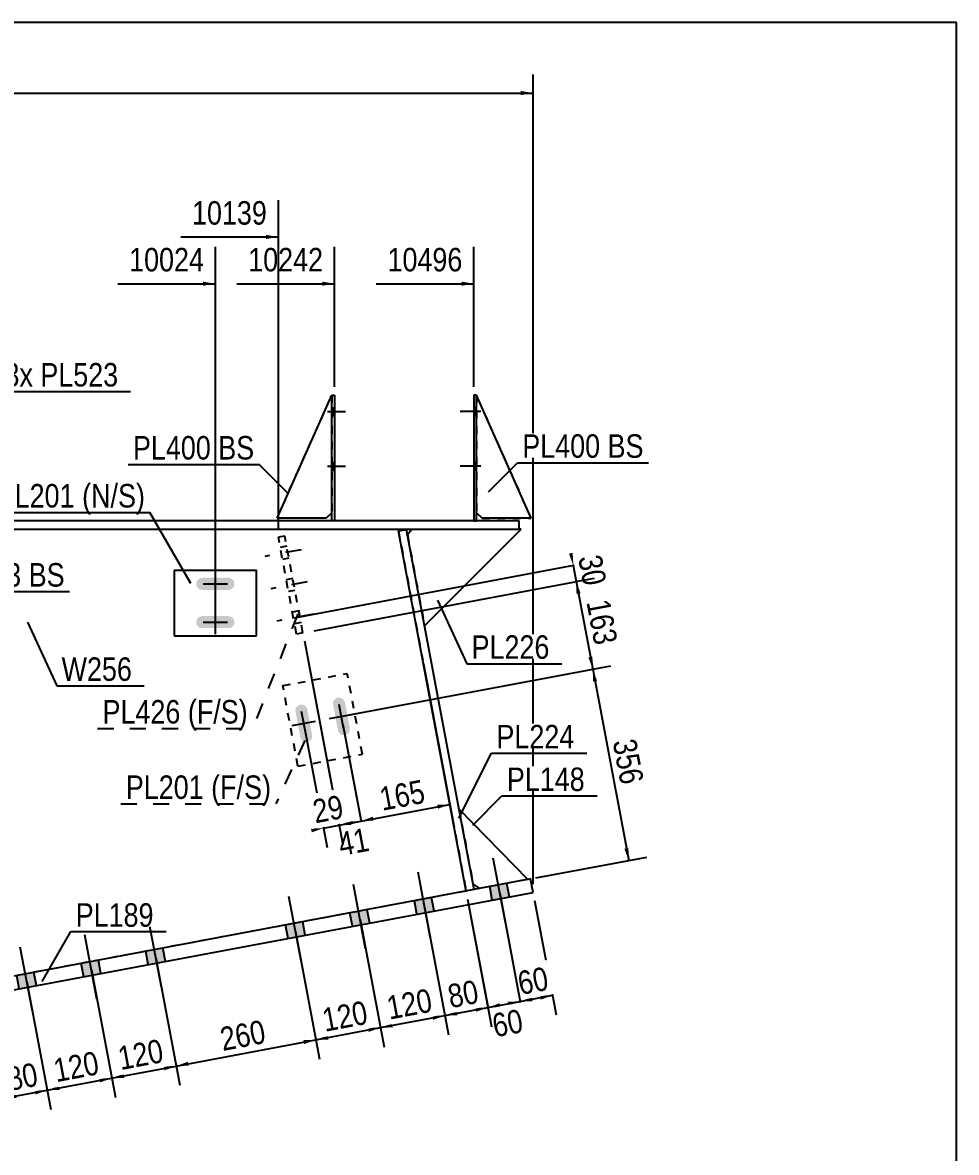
# Model space of a CAD drawing. Header units: millimetres. Extents: x -35 to 367, y -192 to 85.
# Drawn here: x 253.6 to 367.4, y -52.6 to 85.1 of the extents above; entities that cross this region are included whole.
import ezdxf

# ---------------------------------------------------------------- set-up
doc = ezdxf.new("R2010")
doc.units = ezdxf.units.MM
doc.linetypes.add('DXK_LINE_DOT1', pattern=[1.8814, 0.9407, -0.9407])
doc.linetypes.add('DXK_LINE_DOT2', pattern=[3.9198, 1.9599, -1.9599])
doc.styles.add('Arial Narrow', font='ARIALN.TTF', dxfattribs={"height": 0.2})

# ---------------------------------------------------------------- blocks, each defined once
blk = doc.blocks.new('Unknown-627304560-1201')
at = {"color": 5, "linetype": 'Continuous'}
for p, q in [((367.4, 85.08), (-32.6, 85.08)), ((367.4, -191.92), (367.4, 85.08))]:
    blk.add_line(p, q, dxfattribs=at)
blk = doc.blocks.new('Part-627304560-1848 - 1599')
at = {"color": 2, "linetype": 'Continuous'}
for p, q in [((306.76, -10.77), (315.16, -19.37)), ((308.49, -19.94), (309.26, -20.47))]:
    blk.add_line(p, q, dxfattribs=at)
at = {"color": 7, "linetype": 'DXK_LINE_DOT1'}
for p, q in [((306.76, -10.77), (308.49, -19.94)), ((315.16, -19.37), (309.26, -20.47))]:
    blk.add_line(p, q, dxfattribs=at)
blk = doc.blocks.new('Bolt-627304560-1607 - 1599')
at = {"linetype": 'Continuous'}
for points in [[(291.59, 37.2), (291.59, 38.13), (291.26, 38.13), (291.26, 37.2)], [(291.59, 37.2), (291.59, 38.13), (291.26, 38.13), (291.26, 37.2)], [(291.59, 37.2), (291.59, 38.13), (291.26, 38.13), (291.26, 37.2)], [(291.59, 30.53), (291.59, 31.47), (291.26, 31.47), (291.26, 30.53)], [(291.59, 30.53), (291.59, 31.47), (291.26, 31.47), (291.26, 30.53)], [(291.59, 30.53), (291.59, 31.47), (291.26, 31.47), (291.26, 30.53)]]:
    blk.add_hatch(color=3, dxfattribs=at).paths.add_polyline_path(points)
at = {"color": 3, "linetype": 'Continuous'}
for p, q in [((290.72, 37.67), (292.92, 37.67)), ((290.72, 37.67), (292.92, 37.67)), ((290.72, 37.67), (292.92, 37.67)), ((291.26, 38.13), (291.59, 38.13)), ((291.26, 38.13), (291.59, 38.13)), ((291.26, 38.13), (291.59, 38.13)), ((291.26, 37.2), (291.59, 37.2)), ((291.26, 37.2), (291.59, 37.2)), ((291.26, 37.2), (291.59, 37.2)), ((290.72, 31), (292.92, 31)), ((290.72, 31), (292.92, 31)), ((290.72, 31), (292.92, 31)), ((291.26, 31.47), (291.59, 31.47)), ((291.26, 31.47), (291.59, 31.47)), ((291.26, 31.47), (291.59, 31.47)), ((291.26, 30.53), (291.59, 30.53)), ((291.26, 30.53), (291.59, 30.53)), ((291.26, 30.53), (291.59, 30.53))]:
    blk.add_line(p, q, dxfattribs=at)
blk = doc.blocks.new('Bolt-627304560-1608 - 1599')
at = {"linetype": 'Continuous'}
for points in [[(308.9, 37.2), (308.9, 38.13), (308.57, 38.13), (308.57, 37.2)], [(308.9, 37.2), (308.9, 38.13), (308.57, 38.13), (308.57, 37.2)], [(308.9, 37.2), (308.9, 38.13), (308.57, 38.13), (308.57, 37.2)], [(308.9, 30.53), (308.9, 31.47), (308.57, 31.47), (308.57, 30.53)], [(308.9, 30.53), (308.9, 31.47), (308.57, 31.47), (308.57, 30.53)], [(308.9, 30.53), (308.9, 31.47), (308.57, 31.47), (308.57, 30.53)]]:
    blk.add_hatch(color=3, dxfattribs=at).paths.add_polyline_path(points)
at = {"color": 3, "linetype": 'Continuous'}
for p, q in [((309.43, 37.67), (306.9, 37.67)), ((309.43, 37.67), (306.9, 37.67)), ((309.43, 37.67), (306.9, 37.67)), ((308.9, 38.13), (308.57, 38.13)), ((308.9, 38.13), (308.57, 38.13)), ((308.9, 38.13), (308.57, 38.13)), ((308.9, 37.2), (308.57, 37.2)), ((308.9, 37.2), (308.57, 37.2)), ((308.9, 37.2), (308.57, 37.2)), ((309.43, 31), (306.9, 31)), ((309.43, 31), (306.9, 31)), ((309.43, 31), (306.9, 31)), ((308.9, 31.47), (308.57, 31.47)), ((308.9, 31.47), (308.57, 31.47)), ((308.9, 31.47), (308.57, 31.47)), ((308.9, 30.53), (308.57, 30.53)), ((308.9, 30.53), (308.57, 30.53)), ((308.9, 30.53), (308.57, 30.53))]:
    blk.add_line(p, q, dxfattribs=at)
blk = doc.blocks.new('Part-627304560-1870 - 1599')
at = {"color": 2, "linetype": 'Continuous'}
for p, q in [((315.49, -19.31), (240.79, -33.33)), ((315.8, -20.94), (315.49, -19.31)), ((241.1, -34.97), (315.8, -20.94)), ((240.79, -33.33), (241.1, -34.97))]:
    blk.add_line(p, q, dxfattribs=at)
blk = doc.blocks.new('Bolt-627304560-2343 - 1599')
at = {"linetype": 'Continuous'}
for points in [[(292.29, 2.81), (292, 2.81), (291.74, 2.71), (291.53, 2.51), (291.42, 2.24), (291.42, 1.96), (292.01, -1.19), (292.11, -1.45), (292.31, -1.66), (292.58, -1.77), (292.86, -1.77), (293.13, -1.67), (293.33, -1.47), (293.45, -1.2), (293.45, -0.92), (292.86, 2.23), (292.75, 2.49), (292.55, 2.7)], [(287.7, 1.95), (287.42, 1.95), (287.15, 1.84), (286.95, 1.64), (286.83, 1.38), (286.83, 1.1), (287.42, -2.05), (287.53, -2.32), (287.73, -2.52), (287.99, -2.63), (288.28, -2.63), (288.54, -2.53), (288.75, -2.33), (288.86, -2.07), (288.86, -1.78), (288.27, 1.37), (288.17, 1.63), (287.97, 1.84)]]:
    blk.add_hatch(color=3, dxfattribs=at).paths.add_polyline_path(points)
at = {"color": 3, "linetype": 'Continuous'}
for p, q in [((292.7, -0.92), (292.16, 1.96)), ((288.12, -1.78), (287.58, 1.1)), ((290.99, 0.25), (293.87, 0.79)), ((286.41, -0.61), (289.29, -0.07))]:
    blk.add_line(p, q, dxfattribs=at)
blk = doc.blocks.new('Part-627304560-2323 - 1599')
at = {"color": 2, "linetype": 'Continuous'}
for p, q in [((272.06, 18.33), (282.06, 18.33)), ((272.06, 18.33), (272.06, 10.33)), ((282.06, 10.33), (282.06, 18.33)), ((272.06, 10.33), (282.06, 10.33))]:
    blk.add_line(p, q, dxfattribs=at)
blk = doc.blocks.new('Part-627304560-1892 - 1599')
at = {"color": 2, "linetype": 'Continuous'}
for p, q in [((300.48, 22.68), (301.02, 23.33)), ((302.57, 11.54), (314.36, 23.33)), ((314.36, 23.33), (314.08, 23.33))]:
    blk.add_line(p, q, dxfattribs=at)
at = {"color": 7, "linetype": 'DXK_LINE_DOT1'}
for p, q in [((300.48, 22.68), (302.57, 11.54)), ((301.02, 23.33), (314.08, 23.33))]:
    blk.add_line(p, q, dxfattribs=at)
blk = doc.blocks.new('Bolt-627304560-1635 - 1599')
at = {"linetype": 'Continuous'}
for points in [[(312.61, -19.85), (310.51, -20.24), (310.82, -21.88), (312.91, -21.49)], [(312.61, -19.85), (310.51, -20.24), (310.82, -21.88), (312.91, -21.49)], [(303.43, -21.57), (301.34, -21.96), (301.64, -23.6), (303.74, -23.21)], [(303.43, -21.57), (301.34, -21.96), (301.64, -23.6), (303.74, -23.21)], [(295.57, -23.05), (293.47, -23.44), (293.78, -25.08), (295.88, -24.68)], [(295.57, -23.05), (293.47, -23.44), (293.78, -25.08), (295.88, -24.68)], [(287.71, -24.52), (285.61, -24.92), (285.92, -26.55), (288.01, -26.16)], [(287.71, -24.52), (285.61, -24.92), (285.92, -26.55), (288.01, -26.16)], [(270.67, -27.72), (268.57, -28.12), (268.88, -29.75), (270.98, -29.36)], [(270.67, -27.72), (268.57, -28.12), (268.88, -29.75), (270.98, -29.36)], [(262.81, -29.2), (260.71, -29.59), (261.02, -31.23), (263.12, -30.84)], [(262.81, -29.2), (260.71, -29.59), (261.02, -31.23), (263.12, -30.84)], [(254.95, -30.68), (252.85, -31.07), (253.16, -32.71), (255.25, -32.31)], [(254.95, -30.68), (252.85, -31.07), (253.16, -32.71), (255.25, -32.31)], [(245.77, -32.4), (243.68, -32.79), (243.98, -34.43), (246.08, -34.04)], [(245.77, -32.4), (243.68, -32.79), (243.98, -34.43), (246.08, -34.04)]]:
    blk.add_hatch(color=3, dxfattribs=at).paths.add_polyline_path(points)
at = {"color": 3, "linetype": 'Continuous'}
for p, q in [((312.42, -24.61), (310.94, -16.77)), ((312.42, -24.61), (310.94, -16.77)), ((303.24, -26.34), (301.77, -18.49)), ((303.24, -26.34), (301.77, -18.49)), ((295.38, -27.81), (293.91, -19.97)), ((295.38, -27.81), (293.91, -19.97)), ((310.82, -21.88), (310.51, -20.24)), ((310.82, -21.88), (310.51, -20.24)), ((312.91, -21.49), (312.61, -19.85)), ((312.91, -21.49), (312.61, -19.85)), ((287.52, -29.29), (286.04, -21.44)), ((287.52, -29.29), (286.04, -21.44)), ((301.64, -23.6), (301.34, -21.96)), ((301.64, -23.6), (301.34, -21.96)), ((303.74, -23.21), (303.43, -21.57)), ((303.74, -23.21), (303.43, -21.57)), ((295.88, -24.68), (295.57, -23.05)), ((295.88, -24.68), (295.57, -23.05)), ((270.48, -32.49), (269.01, -24.64)), ((270.48, -32.49), (269.01, -24.64)), ((288.01, -26.16), (287.71, -24.52)), ((288.01, -26.16), (287.71, -24.52)), ((293.78, -25.08), (293.47, -23.44)), ((293.78, -25.08), (293.47, -23.44)), ((262.62, -33.97), (261.15, -26.12)), ((262.62, -33.97), (261.15, -26.12)), ((285.92, -26.55), (285.61, -24.92)), ((285.92, -26.55), (285.61, -24.92)), ((254.76, -35.44), (253.28, -27.6)), ((254.76, -35.44), (253.28, -27.6)), ((268.88, -29.75), (268.57, -28.12)), ((268.88, -29.75), (268.57, -28.12)), ((270.98, -29.36), (270.67, -27.72)), ((270.98, -29.36), (270.67, -27.72)), ((245.58, -37.17), (244.11, -29.32)), ((245.58, -37.17), (244.11, -29.32)), ((261.02, -31.23), (260.71, -29.59)), ((261.02, -31.23), (260.71, -29.59)), ((263.12, -30.84), (262.81, -29.2)), ((263.12, -30.84), (262.81, -29.2)), ((253.16, -32.71), (252.85, -31.07)), ((253.16, -32.71), (252.85, -31.07)), ((255.25, -32.31), (254.95, -30.68)), ((255.25, -32.31), (254.95, -30.68)), ((243.98, -34.43), (243.68, -32.79)), ((243.98, -34.43), (243.68, -32.79)), ((246.08, -34.04), (245.77, -32.4)), ((246.08, -34.04), (245.77, -32.4))]:
    blk.add_line(p, q, dxfattribs=at)
blk = doc.blocks.new('Part-627304560-1919 - 1599')
at = {"color": 2, "linetype": 'Continuous'}
for p, q in [((315.57, 24.67), (308.9, 39.67)), ((309.57, 24.67), (308.9, 25.33)), ((315.57, 24.67), (309.57, 24.67))]:
    blk.add_line(p, q, dxfattribs=at)
at = {"color": 7, "linetype": 'DXK_LINE_DOT1'}
blk.add_line((308.9, 39.67), (308.9, 25.33), dxfattribs=at)
blk = doc.blocks.new('Part-627304560-1781 - 1599')
at = {"color": 2, "linetype": 'Continuous'}
for p, q in [((308.9, 39.67), (308.57, 39.67)), ((308.57, 39.67), (308.57, 24.33)), ((308.9, 24.33), (308.9, 39.67))]:
    blk.add_line(p, q, dxfattribs=at)
at = {"color": 7, "linetype": 'DXK_LINE_DOT1'}
blk.add_line((308.57, 24.33), (308.9, 24.33), dxfattribs=at)
blk = doc.blocks.new('Part-627304560-1786 - 1599')
at = {"color": 2, "linetype": 'Continuous'}
for p, q in [((291.26, 24.33), (291.26, 39.67)), ((291.26, 39.67), (291.59, 39.67)), ((291.59, 39.67), (291.59, 24.33))]:
    blk.add_line(p, q, dxfattribs=at)
at = {"color": 7, "linetype": 'DXK_LINE_DOT1'}
blk.add_line((291.59, 24.33), (291.26, 24.33), dxfattribs=at)
blk = doc.blocks.new('Part-627304560-2030 - 1599')
at = {"color": 2, "linetype": 'Continuous'}
for p, q in [((284.59, 24.67), (291.26, 39.67)), ((291.26, 25.33), (290.59, 24.67)), ((290.59, 24.67), (284.59, 24.67))]:
    blk.add_line(p, q, dxfattribs=at)
at = {"color": 7, "linetype": 'DXK_LINE_DOT1'}
blk.add_line((291.26, 39.67), (291.26, 25.33), dxfattribs=at)
blk = doc.blocks.new('Part-627304560-2035 - 1599')
at = {"color": 7, "linetype": 'DXK_LINE_DOT1'}
for p, q in [((315.57, 24.67), (308.9, 39.67)), ((308.9, 25.33), (309.57, 24.67)), ((309.57, 24.67), (315.57, 24.67))]:
    blk.add_line(p, q, dxfattribs=at)
blk = doc.blocks.new('Part-627304560-2181 - 1599')
at = {"color": 2, "linetype": 'Continuous'}
for p, q in [((163.62, 24.33), (163.62, 23.33)), ((187.76, 24.33), (163.62, 24.33)), ((197.47, 24.33), (187.86, 24.33)), ((215.04, 24.33), (197.57, 24.33)), ((232.61, 24.33), (215.14, 24.33)), ((314.08, 24.33), (232.71, 24.33)), ((314.08, 23.33), (314.08, 24.33)), ((163.62, 23.33), (187.76, 23.33)), ((187.86, 23.33), (197.47, 23.33)), ((197.57, 23.33), (215.04, 23.33)), ((215.14, 23.33), (232.61, 23.33)), ((232.71, 23.33), (314.08, 23.33))]:
    blk.add_line(p, q, dxfattribs=at)
blk = doc.blocks.new('Part-627304560-2225 - 1599')
at = {"color": 2, "linetype": 'Continuous'}
for p, q in [((240.79, 23.33), (240.79, 10.01)), ((299.34, 23.33), (299.39, 23.08)), ((240.79, -33.33), (240.79, 5.68))]:
    blk.add_line(p, q, dxfattribs=at)
at = {"color": 7, "linetype": 'DXK_LINE_DOT1'}
for p, q in [((240.79, 23.33), (299.34, 23.33)), ((299.39, 23.08), (307.63, -20.78)), ((307.63, -20.78), (248.66, -31.86)), ((247.87, -32), (240.79, -33.33))]:
    blk.add_line(p, q, dxfattribs=at)
blk = doc.blocks.new('Part-627304560-2291 - 1599')
at = {"color": 2, "linetype": 'Continuous'}
for p, q in [((300.37, 23.26), (299.39, 23.08)), ((307.63, -20.78), (299.39, 23.08)), ((308.61, -20.6), (300.37, 23.26))]:
    blk.add_line(p, q, dxfattribs=at)
at = {"color": 7, "linetype": 'DXK_LINE_DOT1'}
blk.add_line((308.61, -20.6), (307.63, -20.78), dxfattribs=at)
blk = doc.blocks.new('Part-627304560-2341 - 1599')
at = {"color": 7, "linetype": 'DXK_LINE_DOT1'}
for p, q in [((285.29, 4.26), (293.15, 5.74)), ((294.99, -4.09), (293.15, 5.74)), ((287.13, -5.56), (285.29, 4.26)), ((287.13, -5.56), (294.99, -4.09))]:
    blk.add_line(p, q, dxfattribs=at)
blk = doc.blocks.new('Bolt-627304560-2342 - 1599')
at = {"linetype": 'Continuous'}
for points in [[(279.18, 16.15), (279.34, 16.38), (279.39, 16.67), (279.34, 16.95), (279.18, 17.18), (278.94, 17.34), (278.66, 17.4), (275.46, 17.4), (275.18, 17.34), (274.94, 17.18), (274.78, 16.95), (274.73, 16.67), (274.78, 16.38), (274.94, 16.15), (275.18, 15.99), (275.46, 15.93), (278.66, 15.93), (278.94, 15.99)], [(279.18, 11.48), (279.34, 11.72), (279.39, 12), (279.34, 12.28), (279.18, 12.52), (278.94, 12.68), (278.66, 12.73), (275.46, 12.73), (275.18, 12.68), (274.94, 12.52), (274.78, 12.28), (274.73, 12), (274.78, 11.72), (274.94, 11.48), (275.18, 11.32), (275.46, 11.27), (278.66, 11.27), (278.94, 11.32)]]:
    blk.add_hatch(color=3, dxfattribs=at).paths.add_polyline_path(points)
at = {"color": 3, "linetype": 'Continuous'}
for p, q in [((277.06, 15.2), (277.06, 18.13)), ((275.59, 16.67), (278.53, 16.67)), ((277.06, 10.53), (277.06, 13.47)), ((275.59, 12), (278.53, 12))]:
    blk.add_line(p, q, dxfattribs=at)
blk = doc.blocks.new('Part-627304560-2348 - 1599')
at = {"color": 7, "linetype": 'DXK_LINE_DOT1'}
for p, q in [((285.53, 22.49), (284.74, 22.34)), ((286.95, 10.55), (284.74, 22.34)), ((287.74, 10.7), (285.53, 22.49)), ((287.74, 10.7), (286.95, 10.55))]:
    blk.add_line(p, q, dxfattribs=at)
blk = doc.blocks.new('Bolt-627304560-2349 - 1599')
at = {"color": 3, "linetype": 'DXK_LINE_DOT2'}
for p, q in [((287.53, 20.83), (283.08, 19.99)), ((285.76, 21.24), (284.97, 21.1)), ((286.03, 19.8), (285.24, 19.65)), ((288.27, 16.9), (283.82, 16.06)), ((286.5, 17.31), (285.71, 17.17)), ((286.77, 15.87), (285.98, 15.72)), ((289.01, 12.97), (284.55, 12.13)), ((287.24, 13.38), (286.45, 13.23)), ((287.51, 11.94), (286.72, 11.79))]:
    blk.add_line(p, q, dxfattribs=at)
blk = doc.blocks.new('Part-627304560-5975 - 1599')
at = {"color": 7, "linetype": 'DXK_LINE_DOT1'}
for p, q in [((284.59, 24.67), (291.26, 39.67)), ((291.26, 25.33), (290.59, 24.67)), ((291.26, 25.33), (291.26, 25.33)), ((290.59, 24.67), (284.59, 24.67))]:
    blk.add_line(p, q, dxfattribs=at)
blk = doc.blocks.new('StraightDimension-627304560-8029 - 1599')
at = {"linetype": 'Continuous'}
blk.add_hatch(color=7, dxfattribs=at).paths.add_polyline_path([(290.09, 53.5), (291.59, 53.25), (290.09, 53)])
at = {"color": 7, "linetype": 'Continuous'}
for p, q in [((291.59, 40.67), (291.59, 57.75)), ((279.7, 53.25), (291.59, 53.25))]:
    blk.add_line(p, q, dxfattribs=at)
at = {"color": 0}
blk.add_wipeout([(290.81, 54.15), (290.81, 58.35), (280.47, 58.35), (280.47, 54.15)], dxfattribs=at)
at = {"color": 3, "style": 'Arial Narrow'}
blk.add_text('10242', height=2.863, dxfattribs=at).set_placement((281.07, 54.75))
blk = doc.blocks.new('StraightDimension-627304560-2521 - 1599')
at = {"linetype": 'Continuous'}
for points in [[(315.74, -34.2), (314.22, -34.23), (315.65, -33.71)], [(316.63, -33.52), (318.15, -33.49), (316.72, -34.02)]]:
    blk.add_hatch(color=7, dxfattribs=at).paths.add_polyline_path(points)
at = {"color": 7, "linetype": 'Continuous'}
for p, q in [((311.74, -21.03), (314.66, -36.59)), ((315.98, -21.93), (318.6, -35.85)), ((314.22, -34.23), (318.15, -33.49))]:
    blk.add_line(p, q, dxfattribs=at)
at = {"color": 0}
blk.add_wipeout([(318.55, -33.27), (317.77, -29.14), (313, -30.03), (313.77, -34.16)], dxfattribs=at)
at = {"color": 3, "style": 'Arial Narrow'}
blk.add_text('60', height=2.863, rotation=10.6341, dxfattribs=at).set_placement((314.25, -33.46))
blk = doc.blocks.new('StraightDimension-627304560-2534 - 1599')
at = {"linetype": 'Continuous'}
for points in [[(312.7, -34.26), (314.22, -34.23), (312.79, -34.75)], [(311.81, -34.94), (310.29, -34.97), (311.72, -34.45)]]:
    blk.add_hatch(color=7, dxfattribs=at).paths.add_polyline_path(points)
at = {"color": 7, "linetype": 'Continuous'}
for p, q in [((307.81, -21.77), (310.71, -37.18)), ((311.74, -21.03), (314.64, -36.44)), ((310.29, -34.97), (314.22, -34.23))]:
    blk.add_line(p, q, dxfattribs=at)
at = {"color": 0}
blk.add_wipeout([(315.44, -38.43), (314.67, -34.3), (309.9, -35.2), (310.67, -39.32)], dxfattribs=at)
at = {"color": 3, "style": 'Arial Narrow'}
blk.add_text('60', height=2.863, rotation=10.6341, dxfattribs=at).set_placement((311.15, -38.62))
blk = doc.blocks.new('StraightDimension-627304560-2547 - 1599')
at = {"linetype": 'Continuous'}
for points in [[(306.56, -35.92), (305.04, -35.95), (306.47, -35.43)], [(308.77, -35), (310.29, -34.97), (308.86, -35.49)]]:
    blk.add_hatch(color=7, dxfattribs=at).paths.add_polyline_path(points)
at = {"color": 7, "linetype": 'Continuous'}
for p, q in [((307.81, -21.77), (310.73, -37.33)), ((302.56, -22.75), (305.48, -38.31)), ((305.04, -35.95), (310.29, -34.97))]:
    blk.add_line(p, q, dxfattribs=at)
at = {"color": 0}
blk.add_wipeout([(310.02, -34.87), (309.25, -30.74), (304.48, -31.63), (305.25, -35.76)], dxfattribs=at)
at = {"color": 3, "style": 'Arial Narrow'}
blk.add_text('80', height=2.863, rotation=10.6341, dxfattribs=at).set_placement((305.73, -35.06))
blk = doc.blocks.new('StraightDimension-627304560-7556 - 1599')
at = {"linetype": 'Continuous'}
for points in [[(320.66, 20.44), (320.69, 18.92), (320.17, 20.35)], [(321.09, 15.43), (321.06, 16.95), (321.58, 15.52)]]:
    blk.add_hatch(color=7, dxfattribs=at).paths.add_polyline_path(points)
at = {"color": 7, "linetype": 'Continuous'}
for p, q in [((286.72, 12.54), (322.9, 19.33)), ((320.69, 18.92), (321.06, 16.95)), ((289.12, 10.95), (323.27, 17.37))]:
    blk.add_line(p, q, dxfattribs=at)
at = {"color": 0}
blk.add_wipeout([(321.47, 15.58), (325.6, 16.35), (324.7, 21.12), (320.58, 20.35)], dxfattribs=at)
at = {"color": 3, "style": 'Arial Narrow'}
blk.add_text('30', height=2.863, rotation=-79.3661, dxfattribs=at).set_placement((321.28, 19.87))
blk = doc.blocks.new('StraightDimension-627304560-2552 - 1599')
at = {"linetype": 'Continuous'}
for points in [[(298.71, -37.4), (297.19, -37.43), (298.61, -36.91)], [(303.52, -35.99), (305.04, -35.95), (303.61, -36.48)]]:
    blk.add_hatch(color=7, dxfattribs=at).paths.add_polyline_path(points)
at = {"color": 7, "linetype": 'Continuous'}
for p, q in [((302.56, -22.75), (305.48, -38.31)), ((294.71, -24.23), (297.63, -39.79)), ((297.19, -37.43), (305.04, -35.95))]:
    blk.add_line(p, q, dxfattribs=at)
at = {"color": 0}
blk.add_wipeout([(304.37, -35.93), (303.59, -31.8), (297.03, -33.03), (297.8, -37.16)], dxfattribs=at)
at = {"color": 3, "style": 'Arial Narrow'}
blk.add_text('120', height=2.863, rotation=10.6341, dxfattribs=at).set_placement((298.28, -36.46))
blk = doc.blocks.new('StraightDimension-627304560-2562 - 1599')
at = {"linetype": 'Continuous'}
for points in [[(290.84, -38.88), (289.32, -38.91), (290.75, -38.38)], [(295.67, -37.46), (297.19, -37.43), (295.76, -37.95)]]:
    blk.add_hatch(color=7, dxfattribs=at).paths.add_polyline_path(points)
at = {"color": 7, "linetype": 'Continuous'}
for p, q in [((294.71, -24.23), (297.63, -39.79)), ((286.84, -25.7), (289.77, -41.27)), ((289.32, -38.91), (297.19, -37.43))]:
    blk.add_line(p, q, dxfattribs=at)
at = {"color": 0}
blk.add_wipeout([(296.51, -37.4), (295.74, -33.28), (289.17, -34.51), (289.94, -38.64)], dxfattribs=at)
at = {"color": 3, "style": 'Arial Narrow'}
blk.add_text('120', height=2.863, rotation=10.6341, dxfattribs=at).set_placement((290.42, -37.94))
blk = doc.blocks.new('StraightDimension-627304560-2573 - 1599')
at = {"linetype": 'Continuous'}
for points in [[(287.8, -38.94), (289.32, -38.91), (287.89, -39.43)], [(273.81, -42.07), (272.29, -42.11), (273.72, -41.58)]]:
    blk.add_hatch(color=7, dxfattribs=at).paths.add_polyline_path(points)
at = {"color": 7, "linetype": 'Continuous'}
for p, q in [((286.84, -25.7), (289.77, -41.27)), ((269.81, -28.9), (272.73, -44.46)), ((272.29, -42.11), (289.32, -38.91))]:
    blk.add_line(p, q, dxfattribs=at)
at = {"color": 0}
blk.add_wipeout([(284.06, -39.74), (283.29, -35.61), (276.72, -36.85), (277.49, -40.98)], dxfattribs=at)
at = {"color": 3, "style": 'Arial Narrow'}
blk.add_text('260', height=2.863, rotation=10.6341, dxfattribs=at).set_placement((277.97, -40.28))
blk = doc.blocks.new('StraightDimension-627304560-2603 - 1599')
at = {"linetype": 'Continuous'}
for points in [[(255.04, -45.09), (256.56, -45.06), (255.13, -45.58)], [(252.84, -46.01), (251.32, -46.04), (252.75, -45.52)]]:
    blk.add_hatch(color=7, dxfattribs=at).paths.add_polyline_path(points)
at = {"color": 7, "linetype": 'Continuous'}
for p, q in [((248.84, -32.84), (251.76, -48.4)), ((254.08, -31.86), (257.01, -47.42)), ((251.32, -46.04), (256.56, -45.06))]:
    blk.add_line(p, q, dxfattribs=at)
at = {"color": 0}
blk.add_wipeout([(256.3, -44.96), (255.53, -40.83), (250.75, -41.72), (251.53, -45.85)], dxfattribs=at)
at = {"color": 3, "style": 'Arial Narrow'}
blk.add_text('80', height=2.863, rotation=10.6341, dxfattribs=at).set_placement((252.01, -45.15))
blk = doc.blocks.new('StraightDimension-627304560-2610 - 1599')
at = {"linetype": 'Continuous'}
for points in [[(262.9, -43.61), (264.42, -43.58), (263, -44.11)], [(258.08, -45.03), (256.56, -45.06), (257.99, -44.54)]]:
    blk.add_hatch(color=7, dxfattribs=at).paths.add_polyline_path(points)
at = {"color": 7, "linetype": 'Continuous'}
for p, q in [((261.95, -30.38), (264.87, -45.94)), ((254.08, -31.86), (257.01, -47.42)), ((256.56, -45.06), (264.42, -43.58))]:
    blk.add_line(p, q, dxfattribs=at)
at = {"color": 0}
blk.add_wipeout([(263.75, -43.56), (262.98, -39.43), (256.41, -40.66), (257.18, -44.79)], dxfattribs=at)
at = {"color": 3, "style": 'Arial Narrow'}
blk.add_text('120', height=2.863, rotation=10.6341, dxfattribs=at).set_placement((257.66, -44.09))
blk = doc.blocks.new('StraightDimension-627304560-2613 - 1599')
at = {"linetype": 'Continuous'}
for points in [[(270.77, -42.14), (272.29, -42.11), (270.86, -42.63)], [(265.95, -43.55), (264.42, -43.58), (265.85, -43.06)]]:
    blk.add_hatch(color=7, dxfattribs=at).paths.add_polyline_path(points)
at = {"color": 7, "linetype": 'Continuous'}
for p, q in [((269.81, -28.9), (272.73, -44.46)), ((261.95, -30.38), (264.87, -45.94)), ((264.42, -43.58), (272.29, -42.11))]:
    blk.add_line(p, q, dxfattribs=at)
at = {"color": 0}
blk.add_wipeout([(271.61, -42.08), (270.84, -37.95), (264.27, -39.19), (265.04, -43.31)], dxfattribs=at)
at = {"color": 3, "style": 'Arial Narrow'}
blk.add_text('120', height=2.863, rotation=10.6341, dxfattribs=at).set_placement((265.52, -42.61))
blk = doc.blocks.new('StraightDimension-627304560-2788 - 1599')
at = {"linetype": 'Continuous'}
blk.add_hatch(color=7, dxfattribs=at).paths.add_polyline_path([(314.3, 76.74), (315.8, 76.49), (314.3, 76.24)])
at = {"color": 7, "linetype": 'Continuous'}
for p, q in [((315.8, -19.94), (315.8, 78.74)), ((-1.28, 76.49), (315.8, 76.49))]:
    blk.add_line(p, q, dxfattribs=at)
blk = doc.blocks.new('StraightDimension-627304560-4384 - 1599')
at = {"linetype": 'Continuous'}
for points in [[(304.12, -10.25), (305.64, -10.22), (304.21, -10.74)], [(296.35, -12.21), (294.83, -12.25), (296.26, -11.72)]]:
    blk.add_hatch(color=7, dxfattribs=at).paths.add_polyline_path(points)
at = {"color": 7, "linetype": 'Continuous'}
for p, q in [((302.42, 6.93), (306.08, -12.57)), ((292.62, -0.46), (295.27, -14.6)), ((294.83, -12.25), (305.64, -10.22))]:
    blk.add_line(p, q, dxfattribs=at)
at = {"color": 0}
blk.add_wipeout([(303.49, -10.47), (302.72, -6.34), (296.15, -7.57), (296.92, -11.7)], dxfattribs=at)
at = {"color": 3, "style": 'Arial Narrow'}
blk.add_text('165', height=2.863, rotation=10.6341, dxfattribs=at).set_placement((297.4, -11))
blk = doc.blocks.new('StraightDimension-627304560-4385 - 1599')
at = {"linetype": 'Continuous'}
for points in [[(293.66, -12.72), (292.14, -12.75), (293.57, -12.23)], [(293.31, -12.28), (294.83, -12.25), (293.4, -12.77)]]:
    blk.add_hatch(color=7, dxfattribs=at).paths.add_polyline_path(points)
at = {"color": 7, "linetype": 'Continuous'}
for p, q in [((287.93, 9.71), (292.56, -14.96)), ((292.62, -0.46), (295.25, -14.46)), ((292.14, -12.75), (294.83, -12.25))]:
    blk.add_line(p, q, dxfattribs=at)
at = {"color": 0}
blk.add_wipeout([(296.68, -16.33), (295.9, -12.2), (291.13, -13.09), (291.9, -17.22)], dxfattribs=at)
at = {"color": 3, "style": 'Arial Narrow'}
blk.add_text('41', height=2.863, rotation=10.6341, dxfattribs=at).set_placement((292.38, -16.52))
blk = doc.blocks.new('StraightDimension-627304560-4386 - 1599')
at = {"linetype": 'Continuous'}
for points in [[(293.66, -12.72), (292.14, -12.75), (293.57, -12.23)], [(288.72, -13.14), (290.24, -13.11), (288.82, -13.63)]]:
    blk.add_hatch(color=7, dxfattribs=at).paths.add_polyline_path(points)
at = {"color": 7, "linetype": 'Continuous'}
for p, q in [((287.93, 9.71), (292.59, -15.11)), ((288.03, -1.32), (290.69, -15.47)), ((290.24, -13.11), (292.14, -12.75))]:
    blk.add_line(p, q, dxfattribs=at)
at = {"color": 0}
blk.add_wipeout([(293.55, -12.33), (292.78, -8.21), (288, -9.1), (288.78, -13.23)], dxfattribs=at)
at = {"color": 3, "style": 'Arial Narrow'}
blk.add_text('29', height=2.863, rotation=10.6341, dxfattribs=at).set_placement((289.26, -12.53))
blk = doc.blocks.new('StraightDimension-627304560-7554 - 1599')
at = {"linetype": 'Continuous'}
for points in [[(323.1, 4.75), (323.07, 6.27), (323.59, 4.84)], [(327.42, -15.54), (327.45, -17.06), (326.93, -15.63)]]:
    blk.add_hatch(color=7, dxfattribs=at).paths.add_polyline_path(points)
at = {"color": 7, "linetype": 'Continuous'}
for p, q in [((293.42, 0.7), (325.28, 6.69)), ((323.07, 6.27), (327.45, -17.06)), ((316.14, -19.18), (329.66, -16.64))]:
    blk.add_line(p, q, dxfattribs=at)
at = {"color": 0}
blk.add_wipeout([(326.02, -8.65), (330.15, -7.88), (328.92, -1.31), (324.79, -2.08)], dxfattribs=at)
at = {"color": 3, "style": 'Arial Narrow'}
blk.add_text('356', height=2.863, rotation=-79.3661, dxfattribs=at).set_placement((325.49, -2.56))
blk = doc.blocks.new('StraightDimension-627304560-7555 - 1599')
at = {"linetype": 'Continuous'}
for points in [[(321.09, 15.43), (321.06, 16.95), (321.58, 15.52)], [(323.03, 7.79), (323.07, 6.27), (322.54, 7.7)]]:
    blk.add_hatch(color=7, dxfattribs=at).paths.add_polyline_path(points)
at = {"color": 7, "linetype": 'Continuous'}
for p, q in [((289.12, 10.95), (323.27, 17.37)), ((321.06, 16.95), (323.07, 6.27)), ((293.42, 0.7), (325.28, 6.69))]:
    blk.add_line(p, q, dxfattribs=at)
at = {"color": 0}
blk.add_wipeout([(322.83, 8.36), (326.96, 9.13), (325.72, 15.7), (321.59, 14.93)], dxfattribs=at)
at = {"color": 3, "style": 'Arial Narrow'}
blk.add_text('163', height=2.863, rotation=-79.3661, dxfattribs=at).set_placement((322.29, 14.45))
blk = doc.blocks.new('StraightDimension-627304560-8028 - 1599')
at = {"linetype": 'Continuous'}
blk.add_hatch(color=7, dxfattribs=at).paths.add_polyline_path([(307.07, 53.5), (308.57, 53.25), (307.07, 53)])
at = {"color": 7, "linetype": 'Continuous'}
for p, q in [((308.57, 40.67), (308.57, 57.75)), ((296.68, 53.25), (308.57, 53.25))]:
    blk.add_line(p, q, dxfattribs=at)
at = {"color": 0}
blk.add_wipeout([(307.79, 54.15), (307.79, 58.35), (297.45, 58.35), (297.45, 54.15)], dxfattribs=at)
at = {"color": 3, "style": 'Arial Narrow'}
blk.add_text('10496', height=2.863, dxfattribs=at).set_placement((298.05, 54.75))
blk = doc.blocks.new('StraightDimension-627304560-8030 - 1599')
at = {"linetype": 'Continuous'}
blk.add_hatch(color=7, dxfattribs=at).paths.add_polyline_path([(283.24, 59.2), (284.74, 58.95), (283.24, 58.7)])
at = {"color": 7, "linetype": 'Continuous'}
for p, q in [((284.74, 23.34), (284.74, 63.45)), ((272.85, 58.95), (284.74, 58.95))]:
    blk.add_line(p, q, dxfattribs=at)
at = {"color": 0}
blk.add_wipeout([(283.96, 59.85), (283.96, 64.05), (273.62, 64.05), (273.62, 59.85)], dxfattribs=at)
at = {"color": 3, "style": 'Arial Narrow'}
blk.add_text('10139', height=2.863, dxfattribs=at).set_placement((274.22, 60.45))
blk = doc.blocks.new('StraightDimension-627304560-8031 - 1599')
at = {"linetype": 'Continuous'}
blk.add_hatch(color=7, dxfattribs=at).paths.add_polyline_path([(275.56, 53.5), (277.06, 53.25), (275.56, 53)])
at = {"color": 7, "linetype": 'Continuous'}
for p, q in [((277.06, 13), (277.06, 57.75)), ((265.17, 53.25), (277.06, 53.25))]:
    blk.add_line(p, q, dxfattribs=at)
at = {"color": 0}
blk.add_wipeout([(276.29, 54.15), (276.29, 58.35), (265.95, 58.35), (265.95, 54.15)], dxfattribs=at)
at = {"color": 3, "style": 'Arial Narrow'}
blk.add_text('10024', height=2.863, dxfattribs=at).set_placement((266.55, 54.75))
blk = doc.blocks.new('Mark-627304560-7375 - 1599')
at = {"color": 0}
blk.add_wipeout([(317.8, 7.53), (317.8, 10.53), (308.3, 10.53), (308.3, 7.53)], dxfattribs=at)
blk.add_wipeout([(317.8, 7.53), (317.8, 10.53), (308.3, 10.53), (308.3, 7.53)], dxfattribs=at)
at = {"color": 7, "linetype": 'Continuous'}
for p, q in [((304.16, 14.67), (307.7, 6.93)), ((307.7, 6.93), (319.3, 6.93))]:
    blk.add_line(p, q, dxfattribs=at)
at = {"color": 3, "style": 'Arial Narrow'}
blk.add_text('PL226', height=2.863, dxfattribs=at).set_placement((308.3, 7.53))
blk = doc.blocks.new('Mark-627304560-7369 - 1599')
at = {"color": 0}
blk.add_wipeout([(322.1, -8.59), (322.1, -5.59), (312.6, -5.59), (312.6, -8.59)], dxfattribs=at)
blk.add_wipeout([(322.1, -8.59), (322.1, -5.59), (312.6, -5.59), (312.6, -8.59)], dxfattribs=at)
at = {"color": 7, "linetype": 'Continuous'}
for p, q in [((308.46, -12.73), (312, -9.19)), ((312, -9.19), (323.6, -9.19))]:
    blk.add_line(p, q, dxfattribs=at)
at = {"color": 3, "style": 'Arial Narrow'}
blk.add_text('PL148', height=2.863, dxfattribs=at).set_placement((312.6, -8.59))
blk = doc.blocks.new('Mark-627304560-7402 - 1599')
at = {"color": 0}
blk.add_wipeout([(266.9, 4.84), (266.9, 7.84), (258.32, 7.84), (258.32, 4.84)], dxfattribs=at)
blk.add_wipeout([(266.9, 4.84), (266.9, 7.84), (258.32, 7.84), (258.32, 4.84)], dxfattribs=at)
at = {"color": 7, "linetype": 'Continuous'}
for p, q in [((254.18, 11.98), (257.72, 4.24)), ((257.72, 4.24), (268.4, 4.24))]:
    blk.add_line(p, q, dxfattribs=at)
at = {"color": 3, "style": 'Arial Narrow'}
blk.add_text('W256', height=2.863, dxfattribs=at).set_placement((258.32, 4.84))
blk = doc.blocks.new('MarkSet-627304560-7233 - 1599')
at = {"color": 0}
for points in [[(254.83, 40.72), (254.83, 43.72), (251.36, 43.72), (251.36, 40.72)], [(265.23, 40.72), (265.23, 43.72), (255.73, 43.72), (255.73, 40.72)]]:
    blk.add_wipeout(points, dxfattribs=at)
for points in [[(254.83, 40.72), (254.83, 43.72), (251.36, 43.72), (251.36, 40.72)], [(265.23, 40.72), (265.23, 43.72), (255.73, 43.72), (255.73, 40.72)]]:
    blk.add_wipeout(points, dxfattribs=at)
at = {"color": 7, "linetype": 'Continuous'}
for p, q in [((247.22, 36.58), (250.76, 40.12)), ((250.76, 40.12), (266.73, 40.12))]:
    blk.add_line(p, q, dxfattribs=at)
at = {"color": 3, "style": 'Arial Narrow'}
for s, p in [('3x', (251.36, 40.72)), ('PL523', (255.73, 40.72))]:
    blk.add_text(s, height=2.863, dxfattribs=at).set_placement(p)
blk = doc.blocks.new('MarkSet-627304560-7245 - 1599')
at = {"color": 0}
for points in [[(253.41, 16.33), (253.41, 19.33), (243.9, 19.33), (243.9, 16.33)], [(258.69, 16.33), (258.69, 19.33), (254.31, 19.33), (254.31, 16.33)]]:
    blk.add_wipeout(points, dxfattribs=at)
for points in [[(253.41, 16.33), (253.41, 19.33), (243.9, 19.33), (243.9, 16.33)], [(258.69, 16.33), (258.69, 19.33), (254.31, 19.33), (254.31, 16.33)]]:
    blk.add_wipeout(points, dxfattribs=at)
at = {"color": 7, "linetype": 'Continuous'}
for p, q in [((239.77, 12.19), (243.3, 15.73)), ((243.3, 15.73), (259.29, 15.73))]:
    blk.add_line(p, q, dxfattribs=at)
at = {"color": 3, "style": 'Arial Narrow'}
for s, p in [('PL143', (243.9, 16.33)), ('BS', (254.31, 16.33))]:
    blk.add_text(s, height=2.863, dxfattribs=at).set_placement(p)
blk = doc.blocks.new('MarkSet-627304560-7256 - 1599')
at = {"color": 0}
for points in [[(323.98, 32.03), (323.98, 35.03), (314.48, 35.03), (314.48, 32.03)], [(329.27, 32.03), (329.27, 35.03), (324.88, 35.03), (324.88, 32.03)]]:
    blk.add_wipeout(points, dxfattribs=at)
for points in [[(323.98, 32.03), (323.98, 35.03), (314.48, 35.03), (314.48, 32.03)], [(329.27, 32.03), (329.27, 35.03), (324.88, 35.03), (324.88, 32.03)]]:
    blk.add_wipeout(points, dxfattribs=at)
at = {"color": 7, "linetype": 'Continuous'}
for p, q in [((310.34, 27.89), (313.88, 31.43)), ((313.88, 31.43), (329.87, 31.43))]:
    blk.add_line(p, q, dxfattribs=at)
at = {"color": 3, "style": 'Arial Narrow'}
for s, p in [('PL400', (314.48, 32.03)), ('BS', (324.88, 32.03))]:
    blk.add_text(s, height=2.863, dxfattribs=at).set_placement(p)
blk = doc.blocks.new('MarkSet-627304560-7311 - 1599')
at = {"color": 0}
for points in [[(276.52, 31.82), (276.52, 34.82), (267.02, 34.82), (267.02, 31.82)], [(281.81, 31.82), (281.81, 34.82), (277.42, 34.82), (277.42, 31.82)]]:
    blk.add_wipeout(points, dxfattribs=at)
for points in [[(276.52, 31.82), (276.52, 34.82), (267.02, 34.82), (267.02, 31.82)], [(281.81, 31.82), (281.81, 34.82), (277.42, 34.82), (277.42, 31.82)]]:
    blk.add_wipeout(points, dxfattribs=at)
at = {"color": 7, "linetype": 'Continuous'}
for p in [(266.42, 31.22), (285.94, 27.69)]:
    blk.add_line(p, (282.41, 31.22), dxfattribs=at)
at = {"color": 3, "style": 'Arial Narrow'}
for s, p in [('PL400', (267.02, 31.82)), ('BS', (277.42, 31.82))]:
    blk.add_text(s, height=2.863, dxfattribs=at).set_placement(p)
blk = doc.blocks.new('Mark-627304560-7372 - 1599')
at = {"color": 0}
blk.add_wipeout([(269.55, -25.13), (269.55, -22.13), (260.04, -22.13), (260.04, -25.13)], dxfattribs=at)
blk.add_wipeout([(269.55, -25.13), (269.55, -22.13), (260.04, -22.13), (260.04, -25.13)], dxfattribs=at)
at = {"color": 7, "linetype": 'Continuous'}
for p, q in [((255.94, -31.79), (259.44, -25.73)), ((259.44, -25.73), (271.05, -25.73))]:
    blk.add_line(p, q, dxfattribs=at)
at = {"color": 3, "style": 'Arial Narrow'}
blk.add_text('PL189', height=2.863, dxfattribs=at).set_placement((260.04, -25.13))
blk = doc.blocks.new('Mark-627304560-7411 - 1599')
at = {"color": 0}
blk.add_wipeout([(320.83, -3.39), (320.83, -0.39), (311.33, -0.39), (311.33, -3.39)], dxfattribs=at)
blk.add_wipeout([(320.83, -3.39), (320.83, -0.39), (311.33, -0.39), (311.33, -3.39)], dxfattribs=at)
at = {"color": 7, "linetype": 'Continuous'}
for p, q in [((306.73, -11.88), (310.73, -3.99)), ((310.73, -3.99), (322.33, -3.99))]:
    blk.add_line(p, q, dxfattribs=at)
at = {"color": 3, "style": 'Arial Narrow'}
blk.add_text('PL224', height=2.863, dxfattribs=at).set_placement((311.33, -3.39))
blk = doc.blocks.new('Mark-627304560-7417 - 1599')
at = {"color": 0}
for points in [[(259.92, 25.97), (259.92, 28.97), (250.41, 28.97), (250.41, 25.97)], [(268.48, 25.97), (268.48, 28.97), (260.82, 28.97), (260.82, 25.97)]]:
    blk.add_wipeout(points, dxfattribs=at)
for points in [[(259.92, 25.97), (259.92, 28.97), (250.41, 28.97), (250.41, 25.97)], [(268.48, 25.97), (268.48, 28.97), (260.82, 28.97), (260.82, 25.97)]]:
    blk.add_wipeout(points, dxfattribs=at)
at = {"color": 7, "linetype": 'Continuous'}
for p in [(249.81, 25.37), (274.08, 16.71)]:
    blk.add_line(p, (269.08, 25.37), dxfattribs=at)
at = {"color": 3, "style": 'Arial Narrow'}
for s, p in [('(N/', (260.82, 25.97)), ('S)', (265.2, 25.97)), ('PL201', (250.41, 25.97))]:
    blk.add_text(s, height=2.863, dxfattribs=at).set_placement(p)
blk = doc.blocks.new('Mark-627304560-7426 - 1599')
at = {"color": 0}
for points in [[(275.65, -9.55), (275.65, -6.55), (266.15, -6.55), (266.15, -9.55)], [(283.85, -9.55), (283.85, -6.55), (276.55, -6.55), (276.55, -9.55)]]:
    blk.add_wipeout(points, dxfattribs=at)
for points in [[(275.65, -9.55), (275.65, -6.55), (266.15, -6.55), (266.15, -9.55)], [(283.85, -9.55), (283.85, -6.55), (276.55, -6.55), (276.55, -9.55)]]:
    blk.add_wipeout(points, dxfattribs=at)
at = {"color": 7, "linetype": 'DXK_LINE_DOT2'}
for p in [(287.99, -2.42), (265.55, -10.15)]:
    blk.add_line(p, (284.45, -10.15), dxfattribs=at)
at = {"color": 3, "style": 'Arial Narrow'}
for s, p in [('PL201', (266.15, -9.55)), ('(F/', (276.55, -9.55)), ('S)', (280.57, -9.55))]:
    blk.add_text(s, height=2.863, dxfattribs=at).set_placement(p)
blk = doc.blocks.new('Mark-627304560-7429 - 1599')
at = {"color": 0}
for points in [[(272.81, -0.36), (272.81, 2.64), (263.31, 2.64), (263.31, -0.36)], [(281.01, -0.36), (281.01, 2.64), (273.71, 2.64), (273.71, -0.36)]]:
    blk.add_wipeout(points, dxfattribs=at)
for points in [[(272.81, -0.36), (272.81, 2.64), (263.31, 2.64), (263.31, -0.36)], [(281.01, -0.36), (281.01, 2.64), (273.71, 2.64), (273.71, -0.36)]]:
    blk.add_wipeout(points, dxfattribs=at)
at = {"color": 7, "linetype": 'DXK_LINE_DOT2'}
for p in [(287.11, 13.01), (262.71, -0.96)]:
    blk.add_line(p, (281.61, -0.96), dxfattribs=at)
at = {"color": 3, "style": 'Arial Narrow'}
for s, p in [('PL426', (263.31, -0.36)), ('(F/', (273.71, -0.36)), ('S)', (277.72, -0.36))]:
    blk.add_text(s, height=2.863, dxfattribs=at).set_placement(p)

msp = doc.modelspace()

# ---------------------------------------------------------------- block references
for name in ['Unknown-627304560-1201', 'Part-627304560-2030 - 1599', 'Part-627304560-5975 - 1599', 'Part-627304560-1786 - 1599', 'Part-627304560-1781 - 1599', 'Part-627304560-1919 - 1599', 'Part-627304560-2035 - 1599', 'Bolt-627304560-1607 - 1599', 'Bolt-627304560-1608 - 1599', 'Part-627304560-2181 - 1599', 'Part-627304560-2225 - 1599', 'Part-627304560-2348 - 1599', 'Part-627304560-2291 - 1599', 'Part-627304560-1892 - 1599', 'Bolt-627304560-2349 - 1599', 'Part-627304560-2323 - 1599', 'Bolt-627304560-2342 - 1599', 'Part-627304560-2341 - 1599', 'Bolt-627304560-2343 - 1599', 'Part-627304560-1848 - 1599', 'Bolt-627304560-1635 - 1599', 'Part-627304560-1870 - 1599']:
    msp.add_blockref(name, (0, 0))

# ---------------------------------------------------------------- next in the draw order: block references
for name in ['StraightDimension-627304560-8029 - 1599', 'StraightDimension-627304560-7556 - 1599', 'StraightDimension-627304560-2521 - 1599', 'StraightDimension-627304560-2603 - 1599']:
    msp.add_blockref(name, (0, 0))

# ---------------------------------------------------------------- next in the draw order: block references
for name in ['StraightDimension-627304560-2788 - 1599', 'StraightDimension-627304560-2534 - 1599', 'StraightDimension-627304560-2610 - 1599']:
    msp.add_blockref(name, (0, 0))

# ---------------------------------------------------------------- next in the draw order: block references
for name in ['StraightDimension-627304560-8030 - 1599', 'StraightDimension-627304560-8028 - 1599', 'MarkSet-627304560-7256 - 1599', 'Mark-627304560-7402 - 1599', 'StraightDimension-627304560-4384 - 1599', 'StraightDimension-627304560-2547 - 1599']:
    msp.add_blockref(name, (0, 0))

# ---------------------------------------------------------------- next in the draw order: block references
for name in ['StraightDimension-627304560-8031 - 1599', 'MarkSet-627304560-7245 - 1599', 'StraightDimension-627304560-4385 - 1599', 'StraightDimension-627304560-2552 - 1599']:
    msp.add_blockref(name, (0, 0))

# ---------------------------------------------------------------- next in the draw order: block references
for name in ['MarkSet-627304560-7233 - 1599', 'MarkSet-627304560-7311 - 1599', 'Mark-627304560-7429 - 1599', 'StraightDimension-627304560-4386 - 1599', 'StraightDimension-627304560-2562 - 1599']:
    msp.add_blockref(name, (0, 0))

# ---------------------------------------------------------------- next in the draw order: block references
for name in ['Mark-627304560-7417 - 1599', 'StraightDimension-627304560-7554 - 1599', 'Mark-627304560-7426 - 1599', 'StraightDimension-627304560-2573 - 1599']:
    msp.add_blockref(name, (0, 0))

# ---------------------------------------------------------------- next in the draw order: block references
for name in ['StraightDimension-627304560-7555 - 1599', 'Mark-627304560-7369 - 1599', 'StraightDimension-627304560-2613 - 1599']:
    msp.add_blockref(name, (0, 0))

# ---------------------------------------------------------------- next in the draw order: block references
for name in ['Mark-627304560-7375 - 1599', 'Mark-627304560-7411 - 1599', 'Mark-627304560-7372 - 1599']:
    msp.add_blockref(name, (0, 0))

doc.saveas('drawing.dxf')
